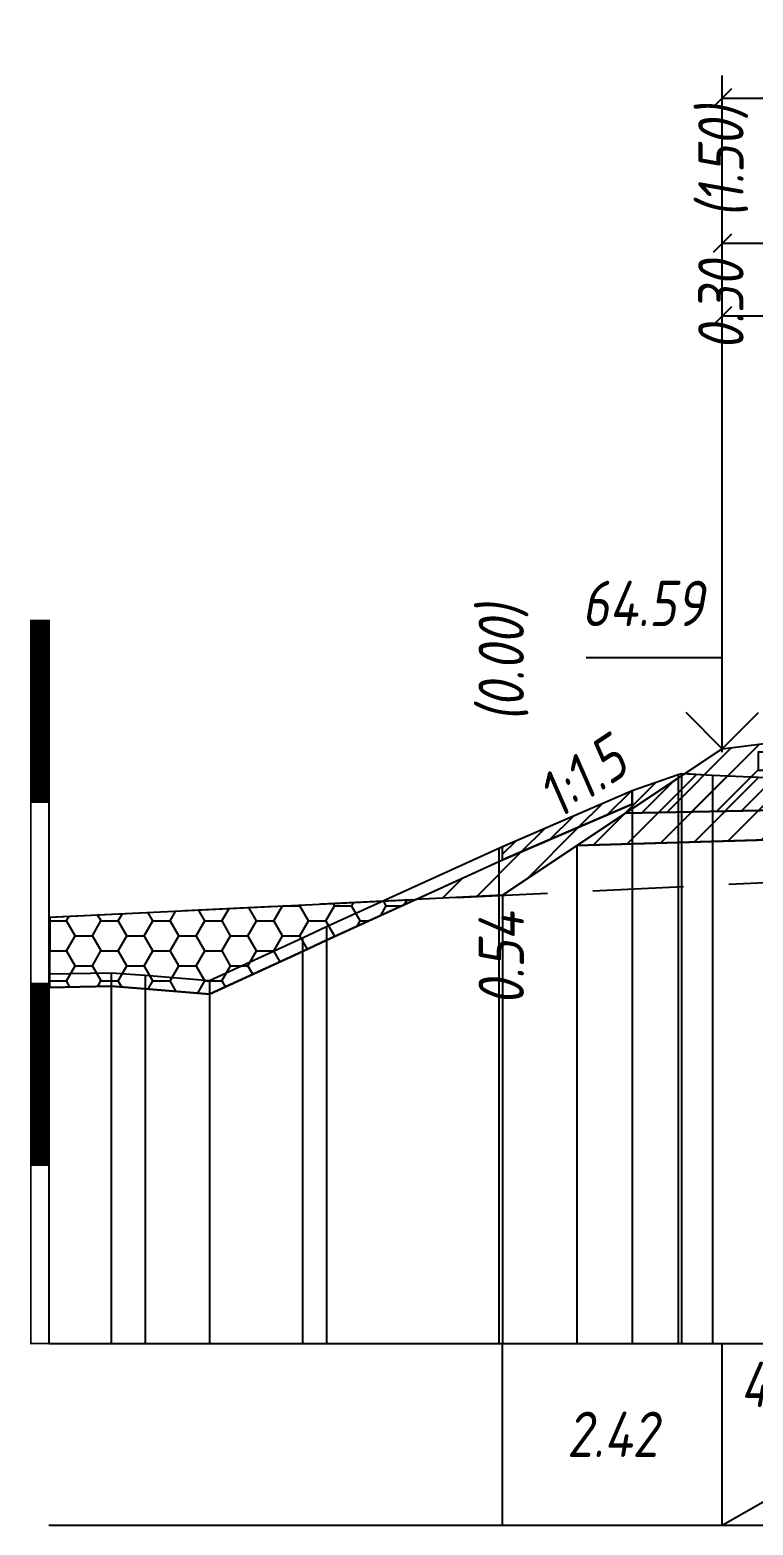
# Model space of a CAD drawing. Extents: x -717 to 1451, y -133302 to 233.
# Drawn here: x 78.9 to 118.8, y -126761 to -126678.6 of the extents above; entities that cross this region are included whole.
import ezdxf
from ezdxf.enums import TextEntityAlignment as Align

# ---------------------------------------------------------------- set-up
doc = ezdxf.new("R2010")
doc.units = 0
doc.linetypes.add('штриховая', pattern=[0.75, 0.5, -0.25])
for name, color, linetype in [('Интерполированный поперечник', 2, 'Continuous'), ('Код_514', 1, 'Continuous'), ('Контур_0', 7, 'Continuous'), ('Контур_2660', 7, 'Continuous'), ('Контур_2665', 7, 'Continuous'), ('Контур_508', 7, 'Continuous'), ('Контур_512', 7, 'Continuous'), ('Контур_513', 7, 'Continuous'), ('Красный поперечник', 1, 'Continuous'), ('Линейка абсолютных высот', 7, 'Continuous'), ('Объём_2650', 7, 'Continuous'), ('Объём_2660', 7, 'Continuous'), ('Объём_2661', 7, 'Continuous'), ('Объём_2665', 7, 'Continuous'), ('Объём_2666', 7, 'Continuous'), ('Объём_2667', 7, 'Continuous'), ('Объём_2668', 7, 'Continuous'), ('Объём_2669', 7, 'Continuous'), ('Объём_2675', 7, 'Continuous'), ('Откосы', 7, 'Continuous'), ('Отметки покрытия', 7, 'Continuous'), ('Рабочие отметки', 7, 'Continuous'), ('Рабочие отметки доп.', 7, 'Continuous'), ('Таблица', 7, 'Continuous'), ('Уклоны проезжей части', 7, 'Continuous'), ('Черный поперечник', 3, 'Continuous')]:
    doc.layers.add(name, color=color, linetype=linetype)
for name, color, linetype, true_color in [('Контур_2540', 2, 'Continuous', 0xffff00), ('Контур_2562', 3, 'Continuous', 0x00ff00), ('Контур_2570', 7, 'Continuous', 0x80ff00), ('Контур_2736', 4, 'Continuous', 0x00ffff), ('Контур_2737', 4, 'Continuous', 0x00ffff), ('Контур_2738', 4, 'Continuous', 0x00ffff), ('Контур_2739', 4, 'Continuous', 0x00ffff), ('Контур_2741', 4, 'Continuous', 0x00ffff), ('Контур_2742', 4, 'Continuous', 0x00ffff), ('Контур_2743', 4, 'Continuous', 0x00ffff), ('Контур_2744', 7, 'Continuous', 0xa4ffff), ('Контур_2745', 7, 'Continuous', 0xa4ffff), ('Контур_2747', 4, 'Continuous', 0x00ffff), ('Контур_2748', 4, 'Continuous', 0x00ffff), ('Контур_2749', 4, 'Continuous', 0x00ffff), ('Контур_2750', 4, 'Continuous', 0x00ffff), ('Контур_2751', 4, 'Continuous', 0x00ffff), ('Контур_2752', 4, 'Continuous', 0x00ffff), ('Контур_402', 7, 'Continuous', 0xff6464), ('Контур_703', 4, 'Continuous', 0x00ffff), ('Контур_705', 4, 'Continuous', 0x00ffff), ('Контур_707', 4, 'Continuous', 0x00ffff), ('Контур_720', 131, 'Continuous', 0xaaffff), ('Объём_2540', 2, 'Continuous', 0xffff00), ('Объём_2562', 3, 'Continuous', 0x00ff00), ('Объём_2563', 7, 'Continuous', 0xff8000), ('Объём_2570', 7, 'Continuous', 0x80ff00), ('Объём_2600', 7, 'Continuous', 0x808000), ('Объём_2746', 2, 'Continuous', 0xffff00)]:
    doc.layers.add(name, color=color, linetype=linetype, true_color=true_color)
doc.styles.get("Standard").update_dxf_attribs({"font": 'txt', "height": 2.5})
doc.styles.add('М', font='romand.shx', dxfattribs={"width": 0.8, "oblique": 10, "height": 2.5})
doc.dimstyles.new('ISO-25', dxfattribs={"dimtxt": 2.5, "dimasz": 2.5, "dimexe": 1.25, "dimexo": 0.625, "dimtad": 1, "dimtxsty": 'Standard', "dimcen": 2.5, "dimadec": 0, "dimazin": 0, "dimtfac": 1, "dimtmove": 0, "dimatfit": 3, "dimfxl": 1, "dimarcsym": 0})
pattern_1 = [(45.000001252, (0, 0), (-0.026516505928, 0.026516504769), []), (135.00000034, (0, 0), (-0.02651650519, -0.026516505506), [])]

# ---------------------------------------------------------------- blocks, each defined once
blk = doc.blocks.new('_Oblique')
at = {"color": 0, "linetype": 'ByBlock', "lineweight": -2}
blk.add_line((-0.5, -0.5), (0.5, 0.5), dxfattribs=at)
blk = doc.blocks.new('*D3997')
at = {"color": 0, "lineweight": -2, "transparency": 16777216}
for p, q in [((117.105, -126717.675), (117.105, -126693.153)), ((134.596, -126717.726), (134.596, -126693.153)), ((117.105, -126694.403), (134.596, -126694.403))]:
    blk.add_line(p, q, dxfattribs=at)
at = {"layer": 'Defpoints', "color": 0, "transparency": 16777216}
for p in [(134.596, -126694.403), (117.105, -126718.3), (134.596, -126718.351)]:
    blk.add_point(p, dxfattribs=at)
at = {"color": 0, "lineweight": -2, "transparency": 16777216, "rotation": 180}
blk.add_blockref('_Oblique', (117.105, -126694.403), dxfattribs=at)
at = {"color": 0, "lineweight": -2, "transparency": 16777216}
blk.add_blockref('_Oblique', (134.596, -126694.403), dxfattribs=at)
at = {"color": 0, "transparency": 16777216, "insert": (125.851, -126692.29), "char_height": 2.5, "width": 9.58333, "attachment_point": 5, "style": 'М'}
blk.add_mtext('3,50', dxfattribs=at)
blk = doc.blocks.new('*D4002')
at = {"color": 0, "lineweight": -2, "transparency": 16777216}
for p, q in [((117.105, -126718.425), (117.105, -126689.153)), ((143.739, -126717.543), (143.739, -126689.153)), ((117.105, -126690.403), (143.739, -126690.403))]:
    blk.add_line(p, q, dxfattribs=at)
at = {"layer": 'Defpoints', "color": 0, "transparency": 16777216}
for p in [(143.739, -126690.403), (143.739, -126718.168), (117.105, -126719.05)]:
    blk.add_point(p, dxfattribs=at)
at = {"color": 0, "lineweight": -2, "transparency": 16777216, "rotation": 180}
blk.add_blockref('_Oblique', (117.105, -126690.403), dxfattribs=at)
at = {"color": 0, "lineweight": -2, "transparency": 16777216}
blk.add_blockref('_Oblique', (143.739, -126690.403), dxfattribs=at)
at = {"color": 0, "transparency": 16777216, "insert": (126.404, -126688.29), "char_height": 2.5, "width": 10, "attachment_point": 5, "style": 'М'}
blk.add_mtext('5,33', dxfattribs=at)
blk = doc.blocks.new('*D4003')
at = {"color": 0, "lineweight": -2, "transparency": 16777216}
for p, q in [((117.105, -126718.425), (117.105, -126681.153)), ((248.041, -126718.239), (248.041, -126681.153)), ((117.105, -126682.403), (248.041, -126682.403))]:
    blk.add_line(p, q, dxfattribs=at)
at = {"layer": 'Defpoints', "color": 0, "transparency": 16777216}
for p in [(248.041, -126682.403), (117.105, -126719.05), (248.041, -126718.864)]:
    blk.add_point(p, dxfattribs=at)
at = {"color": 0, "lineweight": -2, "transparency": 16777216, "rotation": 180}
blk.add_blockref('_Oblique', (117.105, -126682.403), dxfattribs=at)
at = {"color": 0, "lineweight": -2, "transparency": 16777216}
blk.add_blockref('_Oblique', (248.041, -126682.403), dxfattribs=at)
at = {"color": 0, "transparency": 16777216, "insert": (182.573, -126680.29), "char_height": 2.5, "width": 11.66667, "attachment_point": 5, "style": 'М'}
blk.add_mtext('26,19', dxfattribs=at)

msp = doc.modelspace()

# ---------------------------------------------------------------- hatches: boundary and pattern name
at = {"layer": 'Линейка абсолютных высот'}
h = msp.add_hatch(dxfattribs=at)
h.set_pattern_fill('ANSI37', scale=0.3, style=0)
h.set_pattern_definition(pattern_1)
h.paths.add_polyline_path([(80, -126721.18), (80, -126711.18), (79, -126711.18), (79, -126721.18)])
h = msp.add_hatch(dxfattribs=at)
h.set_pattern_fill('ANSI37', scale=0.3, style=0)
h.set_pattern_definition(pattern_1)
h.paths.add_polyline_path([(80, -126741.18), (80, -126731.18), (79, -126731.18), (79, -126741.18)])
at = {"layer": 'Объём_2563'}
h = msp.add_hatch(dxfattribs=at)
h.set_pattern_fill('ANSI31', color=256, scale=0.3)
h.paths.add_polyline_path([(133.096, -126720.468), (132.178, -126721.387), (111.77, -126721.795), (117.105, -126718.238), (119.579, -126717.929), (119.579, -126718.429), (119.079, -126718.429), (119.079, -126719.429), (120.479, -126719.429), (120.479, -126718.862), (129.475, -126718.684), (129.475, -126719.223), (130.875, -126719.223), (130.875, -126718.602), (133.696, -126718.475), (133.697, -126719.289), (133.197, -126719.29), (133.198, -126720.29), (134.596, -126720.288), (134.596, -126720.438)])
h.paths.add_polyline_path([(243.542, -126718.623), (248.041, -126718.802), (248.041, -126721.712), (243.459, -126721.62), (242.541, -126720.702), (241.041, -126720.672), (241.042, -126719.275), (243.547, -126719.275)])
at = {"layer": 'Объём_2570'}
h = msp.add_hatch(dxfattribs=at)
h.set_pattern_fill('ANSI31', color=256, scale=0.2)
h.paths.add_polyline_path([(112.145, -126721.292), (105, -126724.367), (105, -126723.617), (112.145, -126720.542)])
at = {"layer": 'Объём_2600'}
h = msp.add_hatch(dxfattribs=at)
h.set_pattern_fill('ANSI31', color=6, scale=0.4)
h.paths.add_polyline_path([(131.443, -126720.655), (134.596, -126720.589), (134.596, -126722.812), (109.096, -126723.577), (105, -126726.308), (100.22, -126726.539), (104.783, -126724.46), (112.145, -126721.292), (112.145, -126720.542), (114.675, -126719.653), (114.859, -126719.603), (116.562, -126719.696), (127.099, -126720.156), (127.599, -126720.905), (127.717, -126720.748)])
h.paths.add_polyline_path([(241.556, -126717.15), (241.905, -126716.981), (245.809, -126716.814), (249.907, -126716.519), (252.389, -126716.386), (273.041, -126716.086), (273.041, -126718.212), (248.041, -126719.417), (248.041, -126723.372), (240.955, -126723.16), (240.955, -126717.778), (241.012, -126717.613)])
h = msp.add_hatch(dxfattribs=at)
h.set_pattern_fill('HONEY', color=5, scale=0.3)
h.paths.add_polyline_path([(85.298, -126731.465), (83.421, -126731.324), (80.054, -126731.386), (80.062, -126727.51), (100.22, -126726.539), (95.296, -126728.782), (93.98, -126729.414), (88.851, -126731.75)])

# ---------------------------------------------------------------- linework, layer by layer
at = {"layer": 'Интерполированный поперечник', "linetype": 'штриховая', "ltscale": 10, "flags": 128}
msp.add_lwpolyline([(80, -126727.513), (273.041, -126718.212)], dxfattribs=at)
at = {"layer": 'Код_514'}
for p, q in [((105, -126761), (105, -126751)), ((117.105, -126761), (117.105, -126751)), ((117.105, -126761), (134.596, -126751))]:
    msp.add_line(p, q, dxfattribs=at)
at = {"layer": 'Контур_0', "flags": 128}
for points in [[(117.105, -126718.238), (105, -126726.308), (105, -126726.308), (105, -126726.308), (105, -126726.308), (105, -126726.308), (105, -126726.308), (105, -126726.308), (105, -126726.308), (105, -126726.308), (105, -126726.308), (105, -126726.308), (105, -126726.308), (105, -126726.308), (105, -126726.308), (105, -126726.308)], [(117.105, -126718.238), (105, -126726.308), (105, -126726.308), (105, -126726.308), (105, -126726.308), (105, -126726.308), (105, -126726.308), (105, -126726.308), (105, -126726.308), (105, -126726.308), (105, -126726.308), (105, -126726.308), (105, -126726.308), (105, -126726.308), (105, -126726.308), (105, -126726.308), (105, -126726.308), (105, -126726.308), (105, -126726.308), (105, -126726.308), (105, -126726.308), (105, -126726.308), (105, -126726.308), (105, -126726.308), (105, -126726.308), (105, -126726.308), (105, -126726.308), (105, -126726.308), (105, -126726.308), (105, -126726.308)]]:
    msp.add_lwpolyline(points, dxfattribs=at)
at = {"layer": 'Контур_0', "color": 250, "flags": 128}
msp.add_lwpolyline([(111.77, -126721.795), (132.178, -126721.387), (133.096, -126720.468), (134.596, -126720.438)], dxfattribs=at)
at = {"layer": 'Контур_2540', "flags": 128}
msp.add_lwpolyline([(134.596, -126722.812), (109.096, -126723.577), (111.77, -126721.795), (134.596, -126721.338), (134.596, -126722.812), (134.596, -126722.812)], dxfattribs=at)
at = {"layer": 'Контур_2562', "flags": 128}
msp.add_lwpolyline([(117.105, -126718.238), (117.105, -126718.238), (117.105, -126718.238), (117.105, -126718.238), (117.105, -126718.238)], dxfattribs=at)
at = {"layer": 'Контур_2570', "flags": 128}
msp.add_lwpolyline([(80, -126731.386), (83.421, -126731.324), (85.298, -126731.465), (88.851, -126731.75), (88.851, -126731.75), (93.98, -126729.414), (95.296, -126728.782), (104.783, -126724.46), (112.145, -126721.292), (112.145, -126720.542), (114.675, -126719.653), (114.859, -126719.603), (116.562, -126719.696), (127.099, -126720.156), (127.599, -126720.905), (127.717, -126720.748), (131.443, -126720.655), (168.78, -126719.874), (181.989, -126719.549), (194.428, -126719.243)], dxfattribs=at)
at = {"layer": 'Контур_2660', "flags": 128}
msp.add_lwpolyline([(109.096, -126723.577), (134.596, -126722.812)], dxfattribs=at)
at = {"layer": 'Контур_2665', "flags": 128}
msp.add_lwpolyline([(117.105, -126718.238), (117.105, -126718.238)], dxfattribs=at)
at = {"layer": 'Контур_2736', "flags": 128}
msp.add_lwpolyline([(117.105, -126718.238), (105, -126726.308)], dxfattribs=at)
at = {"layer": 'Контур_2737', "flags": 128}
msp.add_lwpolyline([(105, -126726.308), (105, -126726.308)], dxfattribs=at)
at = {"layer": 'Контур_2738', "flags": 128}
msp.add_lwpolyline([(105, -126726.308), (105, -126726.308)], dxfattribs=at)
at = {"layer": 'Контур_2739', "flags": 128}
msp.add_lwpolyline([(105, -126726.308), (105, -126726.308)], dxfattribs=at)
at = {"layer": 'Контур_2741', "flags": 128}
msp.add_lwpolyline([(105, -126726.308), (105, -126726.308)], dxfattribs=at)
at = {"layer": 'Контур_2742', "flags": 128}
msp.add_lwpolyline([(105, -126726.308), (105, -126726.308)], dxfattribs=at)
at = {"layer": 'Контур_2743', "flags": 128}
msp.add_lwpolyline([(105, -126726.308), (105, -126726.308)], dxfattribs=at)
at = {"layer": 'Контур_2744', "flags": 128}
msp.add_lwpolyline([(105, -126726.308), (105, -126726.308)], dxfattribs=at)
msp.add_lwpolyline([(105, -126726.308), (105, -126726.308)], dxfattribs=at)
msp.add_lwpolyline([(105, -126726.308), (105, -126726.308)], dxfattribs=at)
msp.add_lwpolyline([(105, -126726.308), (105, -126726.308)], dxfattribs=at)
msp.add_lwpolyline([(105, -126726.308), (105, -126726.308)], dxfattribs=at)
msp.add_lwpolyline([(105, -126726.308), (105, -126726.308)], dxfattribs=at)
at = {"layer": 'Контур_2745', "flags": 128}
msp.add_lwpolyline([(105, -126726.308), (105, -126726.308)], dxfattribs=at)
msp.add_lwpolyline([(105, -126726.308), (105, -126726.308)], dxfattribs=at)
msp.add_lwpolyline([(105, -126726.308), (105, -126726.308)], dxfattribs=at)
msp.add_lwpolyline([(105, -126726.308), (105, -126726.308)], dxfattribs=at)
msp.add_lwpolyline([(105, -126726.308), (105, -126726.308)], dxfattribs=at)
msp.add_lwpolyline([(105, -126726.308), (105, -126726.308)], dxfattribs=at)
at = {"layer": 'Контур_2747', "flags": 128}
msp.add_lwpolyline([(105, -126726.308), (105, -126726.308)], dxfattribs=at)
at = {"layer": 'Контур_2748', "flags": 128}
msp.add_lwpolyline([(105, -126726.308), (105, -126726.308)], dxfattribs=at)
at = {"layer": 'Контур_2749', "flags": 128}
msp.add_lwpolyline([(105, -126726.308), (105, -126726.308)], dxfattribs=at)
at = {"layer": 'Контур_2750', "flags": 128}
msp.add_lwpolyline([(105, -126726.308), (105, -126726.308)], dxfattribs=at)
at = {"layer": 'Контур_2751', "flags": 128}
msp.add_lwpolyline([(105, -126726.308), (105, -126726.308)], dxfattribs=at)
at = {"layer": 'Контур_2752', "flags": 128}
msp.add_lwpolyline([(105, -126726.308), (105, -126726.308)], dxfattribs=at)
at = {"layer": 'Контур_402', "flags": 128}
msp.add_lwpolyline([(109.096, -126723.577), (134.596, -126722.812), (134.596, -126720.589), (168.78, -126719.874), (172.954, -126719.771), (181.989, -126719.591), (181.989, -126719.549), (182.18, -126719.544), (183.302, -126719.567), (183.302, -126719.517), (216.271, -126720.176), (216.271, -126718.026), (220.239, -126718.106), (238.541, -126718.472), (240.955, -126718.52), (240.955, -126723.16), (248.041, -126723.372)], dxfattribs=at)
at = {"layer": 'Контур_508', "flags": 128}
msp.add_lwpolyline([(105, -126726.308), (109.096, -126723.577), (134.596, -126722.812), (134.596, -126720.589), (168.78, -126719.874), (172.954, -126719.771), (181.989, -126719.591), (181.989, -126719.549), (182.18, -126719.544), (183.302, -126719.567), (183.302, -126719.517), (216.271, -126720.176), (216.271, -126718.026), (220.239, -126718.106), (238.541, -126718.472), (240.955, -126718.52), (240.955, -126723.16), (248.041, -126723.372)], dxfattribs=at)
at = {"layer": 'Контур_512', "flags": 128}
msp.add_lwpolyline([(105, -126726.308), (109.096, -126723.577), (134.596, -126722.812)], dxfattribs=at)
at = {"layer": 'Контур_513', "flags": 128}
msp.add_lwpolyline([(105, -126726.308), (109.096, -126723.577), (134.596, -126722.812), (134.596, -126720.589), (168.78, -126719.874), (172.954, -126719.771), (181.989, -126719.591), (181.989, -126719.549), (182.18, -126719.544), (183.302, -126719.567), (183.302, -126719.517), (216.271, -126720.176), (216.271, -126718.026), (220.239, -126718.106), (238.541, -126718.472), (240.955, -126718.52), (240.955, -126723.16), (248.041, -126723.372)], dxfattribs=at)
at = {"layer": 'Контур_703', "flags": 128}
for points in [[(117.105, -126718.238), (105, -126726.308)], [(105, -126726.308), (105, -126726.308)]]:
    msp.add_lwpolyline(points, dxfattribs=at)
at = {"layer": 'Контур_705', "flags": 128}
msp.add_lwpolyline([(105, -126726.308), (105, -126726.308)], dxfattribs=at)
at = {"layer": 'Контур_707', "flags": 128}
msp.add_lwpolyline([(105, -126726.308), (105, -126726.308)], dxfattribs=at)
at = {"layer": 'Контур_720', "flags": 128}
msp.add_lwpolyline([(105, -126726.308), (105, -126726.308)], dxfattribs=at)
at = {"layer": 'Красный поперечник'}
for p, q in [((105, -126726.308), (117.105, -126718.238)), ((109.096, -126723.577), (109.096, -126751)), ((105, -126726.308), (105, -126751))]:
    msp.add_line(p, q, dxfattribs=at)
at = {"layer": 'Линейка абсолютных высот', "color": 7, "const_width": 0.1, "flags": 128}
for points in [[(80, -126721.18), (80, -126711.18), (79, -126711.18), (79, -126721.18), (80, -126721.18)], [(80, -126731.18), (80, -126721.18), (79, -126721.18), (79, -126731.18), (80, -126731.18)], [(80, -126741.18), (80, -126731.18), (79, -126731.18), (79, -126741.18), (80, -126741.18)], [(80, -126751), (80, -126741.18), (79, -126741.18), (79, -126751), (80, -126751)]]:
    msp.add_lwpolyline(points, dxfattribs=at)
at = {"layer": 'Объём_2540', "flags": 128}
msp.add_lwpolyline([(134.596, -126722.812), (109.096, -126723.577), (111.77, -126721.795), (134.596, -126721.338), (134.596, -126722.812), (134.596, -126722.812)], dxfattribs=at)
msp.add_lwpolyline([(134.596, -126722.812), (109.096, -126723.577), (111.77, -126721.795), (134.596, -126721.338), (134.596, -126722.812), (134.596, -126722.812)], dxfattribs=at)
at = {"layer": 'Объём_2562', "flags": 128}
msp.add_lwpolyline([(117.105, -126718.238), (117.105, -126718.238), (117.105, -126718.238), (117.105, -126718.238), (117.105, -126718.238)], dxfattribs=at)
msp.add_lwpolyline([(117.105, -126718.238), (117.105, -126718.238), (117.105, -126718.238), (117.105, -126718.238), (117.105, -126718.238)], dxfattribs=at)
at = {"layer": 'Объём_2563', "color": 250, "flags": 128}
msp.add_lwpolyline([(133.096, -126720.468), (132.178, -126721.387), (111.77, -126721.795), (117.105, -126718.238), (119.579, -126717.929), (119.579, -126718.429), (119.079, -126718.429), (119.079, -126719.429), (120.479, -126719.429), (120.479, -126718.862), (129.475, -126718.684), (129.475, -126719.223), (130.875, -126719.223), (130.875, -126718.602), (133.696, -126718.475), (133.697, -126719.289), (133.197, -126719.29), (133.198, -126720.29), (134.596, -126720.288), (134.596, -126720.438), (133.096, -126720.468), (133.096, -126720.468)], dxfattribs=at)
at = {"layer": 'Объём_2570', "flags": 128}
msp.add_lwpolyline([(112.145, -126721.292), (105, -126724.367), (105, -126723.617), (112.145, -126720.542), (112.145, -126721.292), (112.145, -126721.292)], dxfattribs=at)
msp.add_lwpolyline([(112.145, -126721.292), (105, -126724.367), (105, -126723.617), (112.145, -126720.542), (112.145, -126721.292), (112.145, -126721.292)], dxfattribs=at)
at = {"layer": 'Объём_2600', "flags": 128}
msp.add_lwpolyline([(85.298, -126731.465), (83.421, -126731.324), (80.054, -126731.386), (80.054, -126731.386), (80.062, -126727.51), (100.22, -126726.539), (95.296, -126728.782), (93.98, -126729.414), (88.851, -126731.75), (85.298, -126731.465), (85.298, -126731.465)], dxfattribs=at)
at = {"layer": 'Объём_2600', "color": 5, "flags": 128}
msp.add_lwpolyline([(85.298, -126731.465), (83.421, -126731.324), (80.054, -126731.386), (80.054, -126731.386), (80.062, -126727.51), (100.22, -126726.539), (95.296, -126728.782), (93.98, -126729.414), (88.851, -126731.75), (85.298, -126731.465), (85.298, -126731.465)], dxfattribs=at)
at = {"layer": 'Объём_2650', "flags": 128}
msp.add_lwpolyline([(131.443, -126720.655), (134.596, -126720.589), (134.596, -126722.812), (109.096, -126723.577), (105, -126726.308), (100.22, -126726.539), (104.783, -126724.46), (112.145, -126721.292), (112.145, -126720.542), (114.675, -126719.653), (114.859, -126719.603), (116.562, -126719.696), (127.099, -126720.156), (127.599, -126720.905), (127.717, -126720.748), (131.443, -126720.655), (131.443, -126720.655)], dxfattribs=at)
at = {"layer": 'Объём_2650', "color": 6, "flags": 128}
msp.add_lwpolyline([(131.443, -126720.655), (134.596, -126720.589), (134.596, -126722.812), (109.096, -126723.577), (105, -126726.308), (100.22, -126726.539), (104.783, -126724.46), (112.145, -126721.292), (112.145, -126720.542), (114.675, -126719.653), (114.859, -126719.603), (116.562, -126719.696), (127.099, -126720.156), (127.599, -126720.905), (127.717, -126720.748), (131.443, -126720.655), (131.443, -126720.655)], dxfattribs=at)
at = {"layer": 'Объём_2660', "flags": 128}
msp.add_lwpolyline([(109.096, -126723.577), (134.596, -126722.812)], dxfattribs=at)
msp.add_lwpolyline([(109.096, -126723.577), (134.596, -126722.812)], dxfattribs=at)
at = {"layer": 'Объём_2661', "flags": 128}
msp.add_lwpolyline([(117.105, -126718.238), (105, -126726.308)], dxfattribs=at)
msp.add_lwpolyline([(117.105, -126718.238), (105, -126726.308)], dxfattribs=at)
at = {"layer": 'Объём_2665', "flags": 128}
msp.add_lwpolyline([(117.105, -126718.238), (117.105, -126718.238)], dxfattribs=at)
msp.add_lwpolyline([(117.105, -126718.238), (117.105, -126718.238)], dxfattribs=at)
at = {"layer": 'Объём_2666', "flags": 128}
msp.add_lwpolyline([(117.105, -126718.238), (105, -126726.308)], dxfattribs=at)
msp.add_lwpolyline([(117.105, -126718.238), (105, -126726.308)], dxfattribs=at)
at = {"layer": 'Объём_2667', "flags": 128}
msp.add_lwpolyline([(105, -126726.308), (105, -126726.308)], dxfattribs=at)
msp.add_lwpolyline([(105, -126726.308), (105, -126726.308)], dxfattribs=at)
msp.add_lwpolyline([(105, -126726.308), (105, -126726.308)], dxfattribs=at)
msp.add_lwpolyline([(105, -126726.308), (105, -126726.308)], dxfattribs=at)
at = {"layer": 'Объём_2668', "flags": 128}
msp.add_lwpolyline([(105, -126726.308), (105, -126726.308)], dxfattribs=at)
msp.add_lwpolyline([(105, -126726.308), (105, -126726.308)], dxfattribs=at)
msp.add_lwpolyline([(105, -126726.308), (105, -126726.308)], dxfattribs=at)
msp.add_lwpolyline([(105, -126726.308), (105, -126726.308)], dxfattribs=at)
at = {"layer": 'Объём_2669', "flags": 128}
msp.add_lwpolyline([(105, -126726.308), (105, -126726.308)], dxfattribs=at)
msp.add_lwpolyline([(105, -126726.308), (105, -126726.308)], dxfattribs=at)
msp.add_lwpolyline([(105, -126726.308), (105, -126726.308)], dxfattribs=at)
msp.add_lwpolyline([(105, -126726.308), (105, -126726.308)], dxfattribs=at)
at = {"layer": 'Объём_2675', "flags": 128}
msp.add_lwpolyline([(105, -126726.308), (105, -126726.308)], dxfattribs=at)
msp.add_lwpolyline([(105, -126726.308), (105, -126726.308)], dxfattribs=at)
msp.add_lwpolyline([(105, -126726.308), (105, -126726.308)], dxfattribs=at)
msp.add_lwpolyline([(105, -126726.308), (105, -126726.308)], dxfattribs=at)
msp.add_lwpolyline([(105, -126726.308), (105, -126726.308)], dxfattribs=at)
msp.add_lwpolyline([(105, -126726.308), (105, -126726.308)], dxfattribs=at)
msp.add_lwpolyline([(105, -126726.308), (105, -126726.308)], dxfattribs=at)
msp.add_lwpolyline([(105, -126726.308), (105, -126726.308)], dxfattribs=at)
msp.add_lwpolyline([(105, -126726.308), (105, -126726.308)], dxfattribs=at)
msp.add_lwpolyline([(105, -126726.308), (105, -126726.308)], dxfattribs=at)
msp.add_lwpolyline([(105, -126726.308), (105, -126726.308)], dxfattribs=at)
msp.add_lwpolyline([(105, -126726.308), (105, -126726.308)], dxfattribs=at)
msp.add_lwpolyline([(105, -126726.308), (105, -126726.308)], dxfattribs=at)
msp.add_lwpolyline([(105, -126726.308), (105, -126726.308)], dxfattribs=at)
msp.add_lwpolyline([(105, -126726.308), (105, -126726.308)], dxfattribs=at)
msp.add_lwpolyline([(105, -126726.308), (105, -126726.308)], dxfattribs=at)
msp.add_lwpolyline([(105, -126726.308), (105, -126726.308)], dxfattribs=at)
msp.add_lwpolyline([(105, -126726.308), (105, -126726.308)], dxfattribs=at)
msp.add_lwpolyline([(105, -126726.308), (105, -126726.308)], dxfattribs=at)
msp.add_lwpolyline([(105, -126726.308), (105, -126726.308)], dxfattribs=at)
msp.add_lwpolyline([(105, -126726.308), (105, -126726.308)], dxfattribs=at)
msp.add_lwpolyline([(105, -126726.308), (105, -126726.308)], dxfattribs=at)
msp.add_lwpolyline([(105, -126726.308), (105, -126726.308)], dxfattribs=at)
msp.add_lwpolyline([(105, -126726.308), (105, -126726.308)], dxfattribs=at)
at = {"layer": 'Объём_2746', "flags": 128}
msp.add_lwpolyline([(115.043, -126719.613), (116.562, -126719.696), (127.099, -126720.156), (127.599, -126720.905), (127.599, -126723.022), (109.096, -126723.577), (115.043, -126719.613), (115.043, -126719.613)], dxfattribs=at)
msp.add_lwpolyline([(115.043, -126719.613), (116.562, -126719.696), (127.099, -126720.156), (127.599, -126720.905), (127.599, -126723.022), (109.096, -126723.577), (115.043, -126719.613), (115.043, -126719.613)], dxfattribs=at)
at = {"layer": 'Отметки покрытия', "color": 1}
for p, q in [((117.105, -126713.238), (109.605, -126713.238)), ((117.105, -126718.238), (117.105, -126713.238)), ((117.105, -126718.238), (115.105, -126716.238)), ((117.105, -126718.238), (119.105, -126716.238))]:
    msp.add_line(p, q, dxfattribs=at)
at = {"layer": 'Таблица'}
for p, q in [((80, -126751), (273.041, -126751)), ((80, -126761), (273.041, -126761))]:
    msp.add_line(p, q, dxfattribs=at)
at = {"layer": 'Черный поперечник', "color": 7}
for p, q in [((114.675, -126719.653), (114.675, -126751)), ((114.859, -126719.603), (114.859, -126751)), ((116.562, -126719.696), (116.562, -126751)), ((112.145, -126720.542), (112.145, -126751)), ((104.783, -126723.71), (104.783, -126751)), ((95.296, -126728.032), (95.296, -126751)), ((93.98, -126728.664), (93.98, -126751)), ((80, -126730.636), (80, -126751)), ((83.421, -126730.574), (83.421, -126751)), ((85.298, -126730.715), (85.298, -126751)), ((88.851, -126731), (88.851, -126751))]:
    msp.add_line(p, q, dxfattribs=at)
at = {"layer": 'Черный поперечник', "flags": 128}
msp.add_lwpolyline([(80, -126730.636), (83.421, -126730.574), (85.298, -126730.715), (88.851, -126731), (93.98, -126728.664), (95.296, -126728.032), (104.783, -126723.71), (112.145, -126720.542), (114.675, -126719.653), (114.859, -126719.603), (116.562, -126719.696), (127.099, -126720.156), (127.599, -126720.905), (127.717, -126720.748), (131.443, -126720.655), (168.78, -126719.874), (181.989, -126719.549), (194.428, -126719.243)], dxfattribs=at)

# ---------------------------------------------------------------- texts
at = {"layer": 'Код_514', "style": 'М', "oblique": 10, "width": 0.8}
msp.add_text('40.00', height=2.5, dxfattribs=at).set_placement((118.105, -126752), align=Align.TOP_LEFT)
msp.add_text('2.42', height=2.5, dxfattribs=at).set_placement((111.053, -126756), align=Align.MIDDLE_CENTER)
at = {"layer": 'Откосы', "color": 1, "style": 'М', "oblique": 10, "width": 0.8}
msp.add_text('1:1.5', height=2.5, rotation=33.69007, dxfattribs=at).set_placement((110.498, -126721.441), align=Align.BOTTOM_CENTER)
at = {"layer": 'Отметки покрытия', "color": 1, "style": 'М', "oblique": 10, "width": 0.8}
msp.add_text('64.59', height=2.5, dxfattribs=at).set_placement((116.105, -126712.238), align=Align.BOTTOM_RIGHT)
at = {"layer": 'Рабочие отметки', "color": 1, "style": 'М', "oblique": 10, "width": 0.8}
msp.add_text('0.30', height=2.5, rotation=90, dxfattribs=at).set_placement((117.027, -126696.288), align=Align.MIDDLE_LEFT)
msp.add_text('0.54', height=2.5, rotation=90, dxfattribs=at).set_placement((104.922, -126727.239), align=Align.MIDDLE_RIGHT)
at = {"layer": 'Рабочие отметки доп.', "color": 1, "style": 'М', "oblique": 10, "width": 0.8}
for s, p in [('(1.50)', (117.027, -126688.988)), ('(0.00)', (104.922, -126716.739))]:
    msp.add_text(s, height=2.5, rotation=90, dxfattribs=at).set_placement(p, align=Align.MIDDLE_LEFT)
at = {"layer": 'Уклоны проезжей части', "color": 1, "style": 'М', "oblique": 10, "width": 0.8}
msp.add_text('1:1.5', height=2.5, rotation=33.69007, dxfattribs=at).set_placement((110.498, -126721.441), align=Align.BOTTOM_CENTER)

# ---------------------------------------------------------------- dimensions: what is measured, and where the dimension line sits
at = {"color": 5}
for base, p1, p2, picture, middle in [((248.041, -126682.403), (117.105, -126719.05), (248.041, -126718.864), '*D4003', (182.573, -126680.29)), ((134.596, -126694.403), (117.105, -126718.3), (134.596, -126718.351), '*D3997', (125.851, -126692.29))]:
    dim = msp.add_linear_dim(base=base, p1=p1, p2=p2, angle=180, dimstyle='ISO-25', override={"dimasz": 1, "dimlfac": 0.2, "dimzin": 0, "dimtxsty": 'М', "dimblk1": 'Oblique', "dimblk2": 'Oblique', "dimsah": 1}, dxfattribs=at)
    dim.commit()
    dim.dimension.update_dxf_attribs({"geometry": picture, "text_midpoint": middle})
dim = msp.add_linear_dim(base=(143.739, -126690.403), p1=(117.105, -126719.05), p2=(143.739, -126718.168), angle=180, dimstyle='ISO-25', override={"dimasz": 1, "dimlfac": 0.2, "dimzin": 0, "dimtxsty": 'М', "dimblk1": 'Oblique', "dimblk2": 'Oblique', "dimsah": 1}, dxfattribs=at)
dim.commit()
dim.dimension.update_dxf_attribs({"geometry": '*D4002', "text_midpoint": (126.404, -126690.403), "dimtype": 160})

doc.saveas('drawing.dxf')
